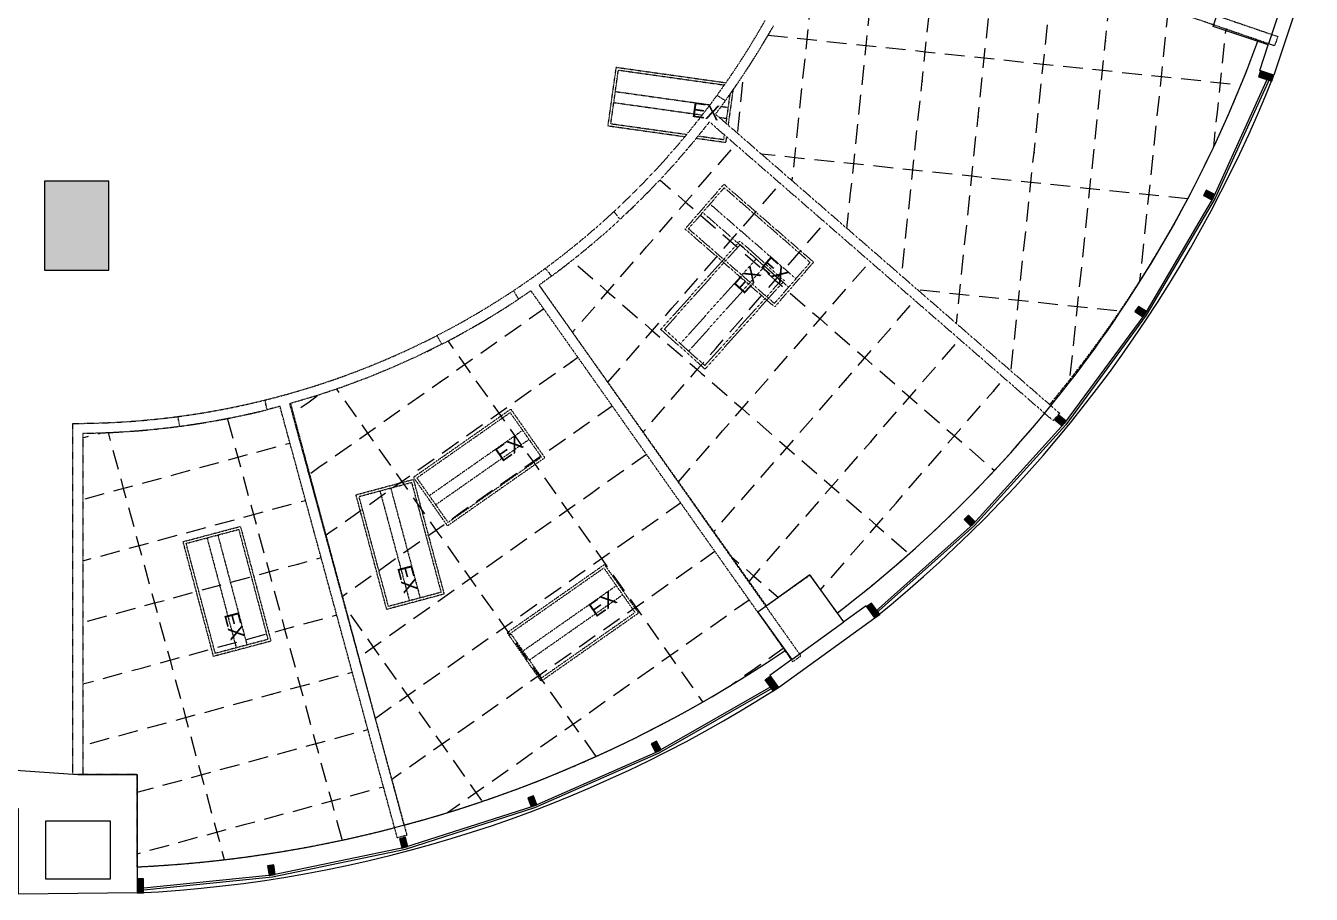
# Model space of a CAD drawing. Header units: inches. Extents: x 81 to 2201, y -595 to 378.
# Drawn here: x 1070 to 1590, y -595 to -244 of the extents above; entities that cross this region are included whole.
import ezdxf

# ---------------------------------------------------------------- set-up
doc = ezdxf.new("R2010")
doc.units = ezdxf.units.IN
doc.header["$MEASUREMENT"] = 0
for name, pattern in [('Demolished', [0.1875, 0.125, -0.0625]), ('Demolished 3_128_', [0.046875, 0.023437, -0.023437]), ('Hidden 1_16_', [0.09375, 0.0625, -0.03125])]:
    doc.linetypes.add(name, pattern=pattern)
for name, color, linetype, lineweight in [('A-ANNO-NOTE', 131, 'Demolished', 9), ('A-CLNG', 13, 'Demolished', 9), ('A-CLNG-PATT', 13, 'Demolished', 9), ('A-DETL', 90, 'Continuous', 9), ('A-DETL-GENF', 92, 'Continuous', 9), ('A-EXIST-GLAZ', 250, 'Continuous', 9), ('A-WALL', 113, 'Continuous', 13), ('E-LITE-EQPM', 33, 'Demolished', 9), ('EXTWINDOWS', 250, 'Continuous', 9), ('new block- skin dc_dwg', 8, 'Continuous', 9), ('S-EXIST-COLS', 250, 'Continuous', 9)]:
    doc.layers.add(name, color=color, linetype=linetype, lineweight=lineweight)
doc.styles.add('Arial', font='arial.ttf', dxfattribs={"height": 6})
pattern_1 = [(49, (2948.666, 1209.76), (49.60386, 20.48064), [4, -4, 8, -4, -40]), (49, (2948.666, 1209.76), (49.60386, 20.48064), [-20, 8, -4, 8, -4, -16]), (49, (2948.666, 1209.76), (49.60386, 20.48064), [-44, 8, -4, 4, 0]), (319, (2948.666, 1209.76), (-13.3778, -51.9715), [4, -4, 8, -4, -4]), (319, (2948.666, 1209.76), (-13.3778, -51.9715), [-20, 4, 0])]
pattern_2 = [(35.214, (2754.108, 1064.46), (53.05536, 8.07024), [4, -4, 8, -4, -40]), (35.214, (2754.108, 1064.46), (53.05536, 8.07024), [-20, 8, -4, 8, -4, -16]), (35.214, (2754.108, 1064.46), (53.05536, 8.07024), [-44, 8, -4, 4, 0]), (305.214, (2754.108, 1064.46), (-25.377, -47.2864), [4, -4, 8, -4, -4]), (305.214, (2754.108, 1064.46), (-25.377, -47.2864), [-20, 4, 0])]

# ---------------------------------------------------------------- blocks, each defined once
blk = doc.blocks.new('new block- skin dc_dwg-1925045-Reflected Ceiling Demolition Plan')
at = {"layer": 'EXTWINDOWS'}
for points in [[(2759.76, 1083.79), (2760.55, 1086.16), (2755.21, 1087.93), (2754.42, 1085.56)], [(2735.58, 1035.77), (2736.72, 1038), (2733.28, 1039.77), (2732.13, 1037.55)], [(2707.68, 988.54), (2709.05, 990.63), (2705.82, 992.75), (2704.44, 990.67)], [(2675.08, 944.42), (2676.66, 946.35), (2673.66, 948.81), (2672.08, 946.87)], [(2638.11, 903.88), (2639.88, 905.65), (2637.15, 908.39), (2635.38, 906.63), (2635.52, 906.48)], [(2599.24, 866.79), (2601.27, 868.25), (2597.98, 872.81), (2595.95, 871.35)], [(2558.28, 837.25), (2554.99, 841.81), (2557.02, 843.27), (2560.31, 838.71)], [(2510.64, 812.39), (2512.87, 813.52), (2511.11, 816.98), (2508.88, 815.84)], [(2460.4, 790.4), (2462.73, 791.29), (2461.35, 794.91), (2459.01, 794.02)], [(2408.13, 773.79), (2410.55, 774.43), (2409.56, 778.17), (2407.14, 777.53)], [(2354.42, 762.72), (2356.89, 763.1), (2356.3, 766.93), (2353.83, 766.55)], [(2303.68, 755.63), (2303.68, 761.26), (2301.18, 761.26), (2301.18, 755.63)]]:
    blk.add_hatch(color=256, dxfattribs=at).paths.add_polyline_path(points, flags=0)
at = {"layer": 'A-EXIST-GLAZ'}
for p, q in [((2638.99, 904.76), (2598.21, 868.21)), ((2511.72, 812.94), (2559.28, 840.13)), ((2461.53, 790.83), (2511.79, 812.97)), ((2409.3, 774.09), (2461.6, 790.86)), ((2355.61, 762.9), (2409.38, 774.11)), ((2301.18, 757.39), (2355.69, 762.91))]:
    blk.add_line(p, q, dxfattribs=at)
at = {"layer": 'A-EXIST-GLAZ', "flags": 128}
for points in [[(2759.6, 1086.47), (2736.82, 1036.54), (2709, 989.17), (2676.45, 944.91), (2639.52, 904.23), (2598.65, 867.6)], [(2758.88, 1086.71), (2736.15, 1036.89), (2708.37, 989.58), (2675.87, 945.39), (2638.99, 904.76)], [(2301.18, 756.64), (2355.77, 762.17), (2409.53, 773.38), (2461.83, 790.15), (2512.09, 812.28), (2559.72, 839.52)]]:
    blk.add_lwpolyline(points, dxfattribs=at)
at = {"layer": 'A-WALL', "color": 250, "lineweight": 9, "flags": 128}
for points in [[(2766.55, 1123.16), (2770.02, 1133.59), (2775.71, 1131.7), (2760.55, 1086.16), (2754.86, 1088.05), (2758.33, 1098.49)], [(2565.72, 850.01), (2556.8, 843.58), (2560.31, 838.71), (2599.24, 866.79), (2595.73, 871.66), (2586.81, 865.22)]]:
    blk.add_lwpolyline(points, dxfattribs=at)
blk.add_lwpolyline([(2207.43, 808.38), (2277.18, 803.45), (2301.18, 803.45), (2301.18, 755.63), (2253.18, 755.08), (2253.18, 789.64), (2205.41, 794.15)], close=True, dxfattribs=at)
at = {"layer": 'A-WALL', "color": 250, "lineweight": 9}
for centre, radius, start, end in [((2273.69, 1275.15), 511.34, 307.3875, 339.9577), ((2263.51, 1282.66), 534.47, 308.9139, 338.4291), ((2263.51, 1282.66), 534.47, 308.9139, 338.4291), ((2276.81, 1274.76), 509.19, 272.7425, 304.2089), ((2275.59, 1281.11), 526.1, 272.7872, 302.7642), ((2275.59, 1281.11), 526.1, 272.7872, 302.7642)]:
    blk.add_arc(centre, radius, start, end, dxfattribs=at)
at = {"layer": 'EXTWINDOWS'}
for p, q in [((2755.21, 1087.93), (2754.42, 1085.56)), ((2760.55, 1086.16), (2755.21, 1087.93)), ((2759.76, 1083.79), (2760.55, 1086.16)), ((2754.42, 1085.56), (2759.76, 1083.79)), ((2733.28, 1039.77), (2732.13, 1037.55)), ((2736.72, 1038), (2733.28, 1039.77)), ((2732.13, 1037.55), (2735.58, 1035.77)), ((2735.58, 1035.77), (2736.72, 1038)), ((2705.82, 992.75), (2704.44, 990.67)), ((2709.05, 990.63), (2705.82, 992.75)), ((2704.44, 990.67), (2707.68, 988.54)), ((2707.68, 988.54), (2709.05, 990.63)), ((2673.66, 948.81), (2672.08, 946.87)), ((2672.08, 946.87), (2675.08, 944.42)), ((2676.66, 946.35), (2673.66, 948.81)), ((2675.08, 944.42), (2676.66, 946.35)), ((2637.15, 908.39), (2635.38, 906.63)), ((2635.38, 906.63), (2635.52, 906.48)), ((2635.52, 906.48), (2638.11, 903.88)), ((2639.88, 905.65), (2637.15, 908.39)), ((2638.11, 903.88), (2639.88, 905.65)), ((2597.98, 872.81), (2595.95, 871.35)), ((2595.95, 871.35), (2599.24, 866.79)), ((2601.27, 868.25), (2597.98, 872.81)), ((2599.24, 866.79), (2601.27, 868.25)), ((2554.99, 841.81), (2557.02, 843.27)), ((2557.02, 843.27), (2560.31, 838.71)), ((2558.28, 837.25), (2554.99, 841.81)), ((2560.31, 838.71), (2558.28, 837.25)), ((2511.11, 816.98), (2508.88, 815.84)), ((2512.87, 813.52), (2511.11, 816.98)), ((2508.88, 815.84), (2510.64, 812.39)), ((2510.64, 812.39), (2512.87, 813.52)), ((2461.35, 794.91), (2459.01, 794.02)), ((2459.01, 794.02), (2460.4, 790.4)), ((2460.4, 790.4), (2462.73, 791.29)), ((2462.73, 791.29), (2461.35, 794.91)), ((2409.56, 778.17), (2407.14, 777.53)), ((2407.14, 777.53), (2408.13, 773.79)), ((2408.13, 773.79), (2410.55, 774.43)), ((2410.55, 774.43), (2409.56, 778.17)), ((2356.3, 766.93), (2353.83, 766.55)), ((2353.83, 766.55), (2354.42, 762.72)), ((2356.89, 763.1), (2356.3, 766.93)), ((2303.68, 761.26), (2301.18, 761.26)), ((2301.18, 761.26), (2301.18, 755.63)), ((2303.68, 755.63), (2303.68, 761.26)), ((2354.42, 762.72), (2356.89, 763.1)), ((2301.18, 755.63), (2303.68, 755.63))]:
    blk.add_line(p, q, dxfattribs=at)
at = {"layer": 'S-EXIST-COLS', "flags": 128}
for points in [[(2736.02, 1105.92), (2744.24, 1130.59), (2766.55, 1123.16), (2758.33, 1098.49)], [(2551.97, 869.08), (2565.72, 850.01), (2586.81, 865.22), (2573.05, 884.29)], [(2264.17, 761.24), (2264.17, 784.74), (2290.17, 784.74), (2290.17, 761.24)]]:
    blk.add_lwpolyline(points, close=True, dxfattribs=at)
blk = doc.blocks.new('Rectangular Ceiling Light - Recessed - Existing 2_x4_-V3-Reflected Ceiling Demolition Plan')
at = {"layer": 'E-LITE-EQPM', "color": 250, "linetype": 'Demolished 3_128_'}
for p, q in [((-24.74, 7.25), (-24.74, 9.66)), ((-24.74, 9.66), (-12.72, 9.66)), ((-23.74, 6.6), (-23.74, 8.66)), ((-23.74, 8.66), (-13.31, 8.66)), ((-8.6, 8.66), (22.26, 8.66)), ((-7.99, 9.66), (23.26, 9.66)), ((-7.99, 9.66), (23.26, 9.66)), ((22.26, 8.66), (22.26, -13.34)), ((23.26, 9.66), (23.26, -14.34)), ((23.26, 9.66), (23.26, -14.34)), ((-24.74, -11.96), (-24.74, 2.48)), ((-23.74, -9.99), (-23.74, 1.83)), ((-20.78, -0.09), (-23.74, -0.09)), ((-20.93, -4.59), (-23.74, -4.59)), ((22.26, -4.59), (-16.31, -4.59)), ((22.26, -0.09), (-13.81, -0.09)), ((-24.74, -11.96), (-24.74, -11.85)), ((23.26, -14.34), (-21.46, -14.34)), ((23.26, -14.34), (-21.46, -14.34)), ((22.26, -13.34), (-20.95, -13.34))]:
    blk.add_line(p, q, dxfattribs=at)
blk = doc.blocks.new('Rectangular Ceiling Light - Recessed - Existing 2_x4_-V5-Reflected Ceiling Demolition Plan')
at = {"layer": 'E-LITE-EQPM', "color": 250, "linetype": 'Demolished 3_128_'}
for p, q in [((-24.74, -14.34), (-24.74, 9.66)), ((-24.74, 9.66), (23.26, 9.66)), ((-23.74, -13.34), (-23.74, 8.66)), ((-23.74, 8.66), (22.26, 8.66)), ((22.26, 8.66), (22.26, -13.34)), ((23.26, 9.66), (23.26, -14.34)), ((22.26, -0.09), (-23.74, -0.09)), ((22.26, -4.59), (-23.74, -4.59)), ((23.26, -14.34), (-24.74, -14.34)), ((22.26, -13.34), (-23.74, -13.34))]:
    blk.add_line(p, q, dxfattribs=at)

msp = doc.modelspace()

# ---------------------------------------------------------------- hatches: boundary and pattern name
at = {"layer": 'A-CLNG-PATT', "linetype": 'Demolished 3_128_', "lineweight": 13}
h = msp.add_hatch(dxfattribs=at)
h.set_pattern_fill('FP_5', color=253, style=0, pattern_type=2)
h.set_pattern_definition([(84, (2960.019, 1178.223), (28.8859, 45.22837), [4, -4, 8, -4, -40]), (84, (2960.019, 1178.223), (28.8859, 45.22837), [-20, 8, -4, 8, -4, -16]), (84, (2960.019, 1178.223), (28.8859, 45.22837), [-44, 8, -4, 4, 0]), (354, (2960.02, 1178.223), (18.8512, -50.2457), [4, -4, 8, -4, -4]), (354, (2960.02, 1178.223), (18.8512, -50.2457), [-20, 4, 0])])
h.paths.add_polyline_path([(1484.28, -396.73), (1493.74, -384.98), (1503.1, -372.57), (1512.07, -359.87), (1520.63, -346.89), (1528.77, -333.65), (1536.5, -320.16), (1543.79, -306.43), (1550.65, -292.48), (1557.06, -278.32), (1563.03, -263.96), (1568.54, -249.43), (1396.76, -190.52), (1392.91, -200.88), (1389.79, -208.67), (1385.9, -217.58), (1381.75, -226.38), (1376.31, -236.96), (1373.85, -241.4), (1372.67, -243.57), (1371.29, -245.89), (1370.09, -248.03), (1367.83, -251.74), (1366.55, -253.9), (1364.89, -256.49), (1362.86, -259.71), (1361.45, -261.84), (1360.06, -264), (1358.08, -266.84), (1356.37, -269.39), (1354.71, -271.69), (1353.2, -273.85), (1349.18, -279.29), (1449.84, -366.79)], flags=0)
h = msp.add_hatch(dxfattribs=at)
h.set_pattern_fill('FP_6', color=253, style=0, pattern_type=2)
h.set_pattern_definition(pattern_1)
h.paths.add_polyline_path([(1398.37, -481.01), (1409.83, -471.99), (1421.03, -462.65), (1431.96, -453), (1442.61, -443.03), (1452.98, -432.77), (1463.04, -422.21), (1472.8, -411.38), (1482.25, -400.26), (1346.74, -282.47), (1339.24, -291.78), (1331.31, -300.9), (1329.17, -303.2), (1325.87, -306.8), (1318.39, -314.43), (1310.67, -321.82), (1308.11, -324.1), (1305.22, -326.73), (1303.8, -327.94), (1301.71, -329.81), (1299.16, -331.92), (1296.25, -334.38), (1294.64, -335.66), (1292.46, -337.46), (1289.91, -339.42), (1287.03, -341.68), (1285.19, -343.04), (1282.93, -344.77), (1277.88, -348.43), (1369.84, -478.14), (1387.47, -465.64), (1396.46, -478.32)], flags=0)
h.paths.add_polyline_path([(1349.28, -384.02), (1337.28, -383.99), (1337.41, -335.99), (1349.41, -336.02), (1349.35, -356.69)], flags=0)
h = msp.add_hatch(dxfattribs=at)
h.set_pattern_fill('FP_6', color=253, style=0, pattern_type=2)
h.set_pattern_definition(pattern_1)
h.paths.add_polyline_path([(1349.28, -384.02), (1349.41, -336.02), (1337.41, -336.02), (1337.28, -383.99), (1348.9, -384.02)], flags=0)
h = msp.add_hatch(dxfattribs=at)
h.set_pattern_fill('FP_7', color=253, style=0, pattern_type=2)
h.set_pattern_definition(pattern_2)
h.paths.add_polyline_path([(1223.34, -566.75), (1238.22, -562.51), (1252.95, -557.82), (1267.54, -552.68), (1282.45, -546.9), (1296.21, -541.09), (1310.27, -534.65), (1324.13, -527.78), (1337.77, -520.5), (1351.18, -512.8), (1364.36, -504.7), (1377.28, -496.21), (1274.6, -350.72), (1269.61, -354.1), (1267.58, -355.4), (1264.64, -357.36), (1254.44, -363.61), (1244, -369.46), (1241.34, -370.82), (1238.56, -372.32), (1228.66, -377.2), (1218.61, -381.74), (1208.41, -385.94), (1198.07, -389.78), (1187.61, -393.28), (1177.51, -396.29), (1220.6, -556.54)], flags=0)
h.paths.add_polyline_path([(1294.32, -503.2), (1282.32, -503.16), (1282.45, -455.16), (1294.45, -455.2), (1294.32, -500.7)], flags=0)
h = msp.add_hatch(dxfattribs=at)
h.set_pattern_fill('FP_8', color=253, style=0, pattern_type=2)
h.set_pattern_definition([(15.21, (2618.035, 974.26), (52.61518, -10.56613), [4, -4, 8, -4, -40]), (15.21, (2618.035, 974.26), (52.61518, -10.56613), [-20, 8, -4, 8, -4, -16]), (15.21, (2618.035, 974.26), (52.61518, -10.56613), [-44, 8, -4, 4, 0]), (285.21, (2618.035, 974.26), (-40.022, -35.7525), [4, -4, 8, -4, -4]), (285.21, (2618.035, 974.26), (-40.022, -35.7525), [-20, 4, 0])])
h.paths.add_polyline_path([(1115.49, -583.64), (1130.51, -582.69), (1145.5, -581.31), (1160.44, -579.48), (1175.33, -577.21), (1190.13, -574.5), (1204.85, -571.36), (1219.48, -567.78), (1173.17, -397.47), (1167.92, -398.82), (1165.08, -399.47), (1161.99, -400.23), (1158.97, -400.86), (1155.47, -401.63), (1153.57, -401.99), (1150.72, -402.58), (1147.42, -403.15), (1143.67, -403.83), (1141.98, -404.09), (1139.37, -404.54), (1135.78, -405.03), (1131.8, -405.61), (1122.26, -406.71), (1112.69, -407.53), (1101.93, -408.1), (1093.49, -408.32), (1093.49, -546.34), (1115.49, -546.34), (1115.49, -582.69)], flags=0)
h = msp.add_hatch(dxfattribs=at)
h.set_pattern_fill('FP_7', color=253, style=0, pattern_type=2)
h.set_pattern_definition(pattern_2)
h.paths.add_polyline_path([(1294.32, -503.2), (1294.45, -455.2), (1282.45, -455.2), (1282.32, -503.16), (1282.45, -503.16)], flags=0)
at = {"layer": 'A-DETL-GENF'}
h = msp.add_hatch(color=57, dxfattribs=at)
h.paths.add_polyline_path([(1103.99, -342.38), (1103.99, -306.38), (1077.99, -306.38), (1077.99, -342.38)], flags=0)
h.paths.add_polyline_path([(802.99, -340.59), (802.99, -313.59), (753.81, -313.59), (753.81, -340.59)], flags=0)
h.paths.add_polyline_path([(1331.98, -192.04), (1339.87, -167.77), (1341.77, -168.38), (1348.17, -148.68), (1320.68, -139.51), (1306.46, -183.26)], flags=0)
h.paths.add_polyline_path([(1092.64, -96.35), (1110.18, -73.91), (1087.81, -57.05), (1070.58, -79.12), (1087.81, -92.58)], flags=0)
h.paths.add_polyline_path([(752.81, -90.59), (779.81, -90.59), (779.81, -54.05), (752.81, -54.05), (752.81, -89.21)], flags=0)

# ---------------------------------------------------------------- linework, layer by layer
at = {"layer": 'A-CLNG', "color": 250, "linetype": 'Demolished 3_128_'}
for p, q in [((1369.84, -478.14), (1277.88, -348.43)), ((1223.34, -566.75), (1177.51, -396.28)), ((1387.47, -465.64), (1369.84, -478.14)), ((1398.37, -481.01), (1387.47, -465.64)), ((1115.49, -546.34), (1093.49, -546.34)), ((1115.49, -583.64), (1115.49, -546.34))]:
    msp.add_line(p, q, dxfattribs=at)
for centre, radius, start, end in [((1089.78, -83.13), 325.22, 328.9667, 329.9646), ((1105.33, -82.25), 492.45, 320.312, 340.1551), ((1089.78, -83.13), 325.22, 326.7828, 327.7828), ((1089.78, -83.13), 325.22, 324.6005, 325.5998), ((1089.78, -83.13), 325.22, 319.5362, 320.1942), ((1089.78, -83.13), 325.22, 317.4078, 318.1897), ((1089.78, -83.13), 325.22, 315.3555, 316.1821), ((1089.78, -83.13), 325.22, 313.3285, 314.1694), ((1089.78, -83.13), 325.22, 311.1606, 312.2222), ((1089.78, -83.13), 325.22, 309.0492, 310.1107), ((1089.78, -83.13), 325.22, 306.9378, 307.9993), ((1096.62, -94.42), 312.04, 301.7999, 303.2682), ((1096.62, -94.42), 312.04, 299.6379, 301.1458), ((1096.62, -94.42), 312.04, 297.6349, 298.84), ((1096.62, -94.42), 312.04, 295.8417, 296.2242), ((1089.78, -83.13), 325.22, 282.2858, 283.3883), ((1089.78, -83.13), 325.22, 278.1327, 279.2374), ((1089.78, -83.13), 325.22, 280.2096, 281.3126), ((1088, -74.64), 511.34, 307.3704, 320.4447), ((1089.78, -83.13), 325.22, 272.5454, 273.1566), ((1089.78, -83.13), 325.22, 274.4444, 275.1592), ((1089.78, -83.13), 325.22, 276.3571, 277.0903), ((1091.13, -75.03), 509.19, 285.05, 304.1922), ((1091.13, -75.03), 509.19, 272.7425, 284.5999)]:
    msp.add_arc(centre, radius, start, end, dxfattribs=at)
at = {"layer": 'A-DETL', "lineweight": 13}
for p, q in [((1103.99, -306.38), (1077.99, -306.38)), ((1077.99, -306.38), (1077.99, -342.38)), ((1103.99, -342.38), (1103.99, -306.38)), ((1077.99, -342.38), (1103.99, -342.38))]:
    msp.add_line(p, q, dxfattribs=at)
at = {"layer": 'A-WALL', "color": 7, "linetype": 'Hidden 1_16_', "lineweight": 20}
for p, q in [((1398.05, -186.73), (1576.49, -247.93)), ((1575.2, -251.71), (1396.76, -190.52)), ((1576.49, -247.93), (1575.2, -251.71)), ((1349.83, -271.69), (1353.2, -273.85)), ((1349.18, -279.29), (1488.27, -400.2)), ((1485.64, -403.21), (1346.74, -282.47)), ((1310.67, -321.82), (1308.11, -318.73)), ((1280.38, -341.68), (1282.93, -344.77)), ((1269.61, -354.1), (1267.58, -350.65)), ((1380.45, -500.7), (1274.6, -350.72)), ((1277.88, -348.43), (1383.71, -498.39)), ((1236.53, -368.86), (1238.56, -372.32)), ((1167.92, -398.82), (1167.17, -394.88)), ((1220.6, -571.9), (1173.17, -397.47)), ((1177.03, -396.42), (1224.46, -570.85)), ((1089.49, -546.34), (1089.49, -404.34)), ((1131.8, -401.58), (1132.55, -405.52)), ((1488.27, -400.2), (1485.64, -403.21)), ((1093.49, -408.32), (1093.49, -546.34)), ((1383.71, -498.39), (1380.45, -500.7)), ((1093.49, -546.34), (1089.49, -546.34)), ((1224.46, -570.85), (1220.6, -571.9))]:
    msp.add_line(p, q, dxfattribs=at)
at = {"layer": 'A-WALL', "color": 7, "linetype": 'Hidden 1_16_', "lineweight": 20, "flags": 128}
for points in [[(1353.2, -273.85), (1351.2, -276.58), (1349.18, -279.29)], [(1346.74, -282.47), (1340.05, -290.81), (1333.09, -298.92), (1325.87, -306.8), (1318.39, -314.43), (1310.67, -321.82)], [(1282.93, -344.77), (1280.41, -346.61), (1277.88, -348.43)], [(1274.6, -350.72), (1272.11, -352.42), (1269.61, -354.1)], [(1238.56, -372.32), (1228.66, -377.2), (1218.61, -381.74), (1208.41, -385.94), (1198.07, -389.78), (1187.61, -393.28), (1177.03, -396.42)], [(1173.17, -397.47), (1170.55, -398.15), (1167.92, -398.82)]]:
    msp.add_lwpolyline(points, dxfattribs=at)
at = {"layer": 'A-WALL', "color": 250, "linetype": 'Demolished 3_128_', "lineweight": 9}
for radius, start, end in [(321.22, 324.0544, 330.4792), (325.22, 324.094, 330.4396), (321.22, 306.3962, 312.821), (325.22, 306.4358, 312.7814), (321.22, 297.1843, 303.609), (325.22, 297.2238, 303.5695), (321.22, 277.5166, 283.9414), (325.22, 277.5562, 283.9018)]:
    msp.add_arc((1089.78, -83.13), radius, start, end, dxfattribs=at)
at = {"layer": 'A-WALL', "color": 7, "linetype": 'Hidden 1_16_', "lineweight": 20}
for radius, start, end in [(321.22, 312.821, 324.0544), (321.22, 303.609, 306.3962), (321.22, 283.9414, 297.1843), (321.22, 269.9479, 270.6614), (321.22, 270.6614, 277.5166), (325.22, 270.6533, 277.5562)]:
    msp.add_arc((1089.78, -83.13), radius, start, end, dxfattribs=at)

# ---------------------------------------------------------------- block references
at = {"layer": 'E-LITE-EQPM', "color": 250, "linetype": 'Demolished 3_128_'}
for name, p, rotation in [('Rectangular Ceiling Light - Recessed - Existing 2_x4_-V3-Reflected Ceiling Demolition Plan', (1330.13, -277.82), 171.9999999999999), ('Rectangular Ceiling Light - Recessed - Existing 2_x4_-V5-Reflected Ceiling Demolition Plan', (1360.78, -333.74), 139), ('Rectangular Ceiling Light - Recessed - Existing 2_x4_-V5-Reflected Ceiling Demolition Plan', (1353.29, -358.62), 228.1482527526171), ('Rectangular Ceiling Light - Recessed - Existing 2_x4_-V5-Reflected Ceiling Demolition Plan', (1254.4, -424.52), 214.9999999999999), ('Rectangular Ceiling Light - Recessed - Existing 2_x4_-V5-Reflected Ceiling Demolition Plan', (1219.24, -453.16), 104.9999999999984), ('Rectangular Ceiling Light - Recessed - Existing 2_x4_-V5-Reflected Ceiling Demolition Plan', (1149.3, -472.15), 104.8625693173318), ('Rectangular Ceiling Light - Recessed - Existing 2_x4_-V5-Reflected Ceiling Demolition Plan', (1292.27, -487.32), 214.9999999999997)]:
    msp.add_blockref(name, p, dxfattribs=dict(at, rotation=rotation))
at = {"layer": 'new block- skin dc_dwg', "color": 250}
msp.add_blockref('new block- skin dc_dwg-1925045-Reflected Ceiling Demolition Plan', (-1185.69, -1349.79), dxfattribs=at)

# ---------------------------------------------------------------- texts
at = {"layer": 'A-ANNO-NOTE', "color": 7, "linetype": 'Demolished 3_128_', "char_height": 6, "width": 13.3693, "attachment_point": 1, "line_spacing_factor": 0.941778, "style": 'Arial'}
for insert, rotation in [((1340.13, -274.44), 352), ((1371.02, -336.36), 319), ((1356.06, -348.43), 48.1483), ((1259.41, -415.22), 35), ((1226.27, -461.05), 285), ((1297.28, -478.02), 35), ((1156.3, -480.05), 284.8626)]:
    msp.add_mtext('EX', dxfattribs=dict(at, insert=insert, rotation=rotation))

doc.saveas('drawing.dxf')
